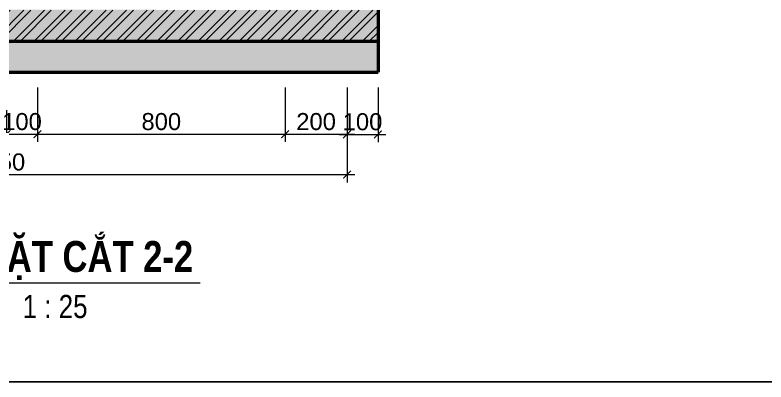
# Model space of a CAD drawing. Header units: millimetres. Extents: x 0 to 84000, y -29700 to 363007.
# Drawn here: x 63127 to 72830, y 0 to 4742 of the extents above; entities that cross this region are included whole.
import ezdxf

# ---------------------------------------------------------------- set-up
doc = ezdxf.new("R2010")
doc.units = ezdxf.units.MM
for name, color, linetype, lineweight in [('- Dims', 8, 'Continuous', 13), ('- Wall', 1, 'Continuous', 50), ('G-ANNO-TTLB', 6, 'Continuous', 13), ('HACTH', 250, 'Continuous', 0)]:
    doc.layers.add(name, color=color, linetype=linetype, lineweight=lineweight)
doc.layers.add('G-ANNO-NPLT', color=191, linetype='Continuous', plot=False)
doc.styles.add('Arial_4', font='arial.ttf', dxfattribs={"width": 0.8, "height": 3})
doc.styles.add('Arial_B_4', font='arialbd.ttf', dxfattribs={"width": 0.8, "height": 4})
doc.styles.add('R-Arial', font='arial.ttf')
doc.dimstyles.new('SC-25-100', dxfattribs={"dimtxt": 220, "dimasz": 100, "dimexe": 100, "dimexo": 200, "dimgap": 50, "dimtad": 1, "dimdec": 0, "dimlfac": 0.25, "dimzin": 0, "dimdsep": 46, "dimtxsty": 'R-Arial', "dimblk": 'ARCHTICK', "dimcen": 0.5, "dimdle": 100, "dimclrd": 256, "dimclre": 256, "dimclrt": 4, "dimadec": 0, "dimazin": 0, "dimtfac": 1, "dimtdec": 0, "dimtix": 1, "dimtmove": 0, "dimatfit": 3, "dimfxl": 1, "dimtolj": 1, "dimtzin": 0, "dimlwd": -1, "dimlwe": -1, "dimarcsym": 0})

# ---------------------------------------------------------------- blocks, each defined once
blk = doc.blocks.new('_ArchTick')
at = {"color": 0, "linetype": 'ByBlock', "const_width": 0.15}
blk.add_lwpolyline([(-0.5, -0.5), (0.5, 0.5)], dxfattribs=at)
blk = doc.blocks.new('*D503')
at = {"layer": '- Dims', "transparency": 16777216}
for p, q in [((63017.23440662981, 3805.149468911601), (63017.23440662981, 3101.669743625469)), ((63417.23440662981, 3805.149468911601), (63417.23440662981, 3101.669743625469)), ((62917.23440662981, 3201.669743625469), (63517.23440662981, 3201.669743625469))]:
    blk.add_line(p, q, dxfattribs=at)
at = {"layer": 'Defpoints', "color": 0, "transparency": 16777216}
for p in [(63017.23440662981, 4005.149468911601), (63417.23440662981, 4005.149468911601), (63417.23440662981, 3201.669743625469)]:
    blk.add_point(p, dxfattribs=at)
at = {"layer": '- Dims', "transparency": 16777216, "xscale": 100, "yscale": 100, "zscale": 100, "rotation": 180}
blk.add_blockref('_ArchTick', (63017.23440662981, 3201.669743625469), dxfattribs=at)
at = {"layer": '- Dims', "transparency": 16777216, "xscale": 100, "yscale": 100, "zscale": 100}
blk.add_blockref('_ArchTick', (63417.23440662981, 3201.669743625469), dxfattribs=at)
at = {"layer": '- Dims', "color": 4, "transparency": 16777216, "insert": (63217.23440662981, 3363.995800924241), "char_height": 220, "attachment_point": 5, "style": 'R-Arial'}
blk.add_mtext('\\A1;100', dxfattribs=at)
blk = doc.blocks.new('*D511')
at = {"layer": '- Dims', "transparency": 16777216}
for p, q in [((63417.23440662981, 3805.149468911601), (63417.23440662981, 3101.669743625469)), ((66617.23440662981, 3805.149468911601), (66617.23440662981, 3101.669743625469)), ((63317.23440662981, 3201.669743625469), (66717.23440662981, 3201.669743625469))]:
    blk.add_line(p, q, dxfattribs=at)
at = {"layer": 'Defpoints', "color": 0, "transparency": 16777216}
for p in [(63417.23440662981, 4005.149468911601), (66617.23440662981, 4005.149468911601), (66617.23440662981, 3201.669743625469)]:
    blk.add_point(p, dxfattribs=at)
at = {"layer": '- Dims', "transparency": 16777216, "xscale": 100, "yscale": 100, "zscale": 100, "rotation": 180}
blk.add_blockref('_ArchTick', (63417.23440662981, 3201.669743625469), dxfattribs=at)
at = {"layer": '- Dims', "transparency": 16777216, "xscale": 100, "yscale": 100, "zscale": 100}
blk.add_blockref('_ArchTick', (66617.23440662981, 3201.669743625469), dxfattribs=at)
at = {"layer": '- Dims', "color": 4, "transparency": 16777216, "insert": (65017.23440662981, 3363.995800924241), "char_height": 220, "attachment_point": 5, "style": 'R-Arial'}
blk.add_mtext('\\A1;800', dxfattribs=at)
blk = doc.blocks.new('*D512')
at = {"layer": '- Dims', "transparency": 16777216}
for p, q in [((66617.23440662981, 3805.149468911601), (66617.23440662981, 3101.669743625469)), ((67417.23440662981, 3805.149468911601), (67417.23440662981, 3101.669743625469)), ((66517.23440662981, 3201.669743625469), (67517.23440662981, 3201.669743625469))]:
    blk.add_line(p, q, dxfattribs=at)
at = {"layer": 'Defpoints', "color": 0, "transparency": 16777216}
for p in [(66617.23440662981, 4005.149468911601), (67417.23440662981, 4005.149468911601), (67417.23440662981, 3201.669743625469)]:
    blk.add_point(p, dxfattribs=at)
at = {"layer": '- Dims', "transparency": 16777216, "xscale": 100, "yscale": 100, "zscale": 100, "rotation": 180}
blk.add_blockref('_ArchTick', (66617.23440662981, 3201.669743625469), dxfattribs=at)
at = {"layer": '- Dims', "transparency": 16777216, "xscale": 100, "yscale": 100, "zscale": 100}
blk.add_blockref('_ArchTick', (67417.23440662981, 3201.669743625469), dxfattribs=at)
at = {"layer": '- Dims', "color": 4, "transparency": 16777216, "insert": (67017.23440662981, 3363.995800924241), "char_height": 220, "attachment_point": 5, "style": 'R-Arial'}
blk.add_mtext('\\A1;200', dxfattribs=at)
blk = doc.blocks.new('*D513')
at = {"layer": '- Dims', "transparency": 16777216}
for p, q in [((67417.23440662981, 3805.149468911601), (67417.23440662981, 3098.922731461491)), ((67817.23440662981, 3805.149468911601), (67817.23440662981, 3098.922731461491)), ((67317.23440662981, 3198.922731461491), (67917.23440662981, 3198.922731461491))]:
    blk.add_line(p, q, dxfattribs=at)
at = {"layer": 'Defpoints', "color": 0, "transparency": 16777216}
for p in [(67417.23440662981, 4005.149468911601), (67817.23440662981, 4005.149468911601), (67817.23440662981, 3198.922731461491)]:
    blk.add_point(p, dxfattribs=at)
at = {"layer": '- Dims', "transparency": 16777216, "xscale": 100, "yscale": 100, "zscale": 100, "rotation": 180}
blk.add_blockref('_ArchTick', (67417.23440662981, 3198.922731461491), dxfattribs=at)
at = {"layer": '- Dims', "transparency": 16777216, "xscale": 100, "yscale": 100, "zscale": 100}
blk.add_blockref('_ArchTick', (67817.23440662981, 3198.922731461491), dxfattribs=at)
at = {"layer": '- Dims', "color": 4, "transparency": 16777216, "insert": (67617.23440662981, 3361.248788760263), "char_height": 220, "attachment_point": 5, "style": 'R-Arial'}
blk.add_mtext('\\A1;100', dxfattribs=at)
blk = doc.blocks.new('*D514')
at = {"layer": '- Dims', "transparency": 16777216}
for p, q in [((58417.23440662981, 3805.149468911601), (58417.23440662981, 2579.750147461913)), ((67417.23440662981, 3805.149468911601), (67417.23440662981, 2579.750147461913)), ((58317.23440662981, 2679.750147461913), (67517.23440662981, 2679.750147461913))]:
    blk.add_line(p, q, dxfattribs=at)
at = {"layer": 'Defpoints', "color": 0, "transparency": 16777216}
for p in [(58417.23440662981, 4005.149468911601), (67417.23440662981, 4005.149468911601), (67417.23440662981, 2679.750147461913)]:
    blk.add_point(p, dxfattribs=at)
at = {"layer": '- Dims', "transparency": 16777216, "xscale": 100, "yscale": 100, "zscale": 100, "rotation": 180}
blk.add_blockref('_ArchTick', (58417.23440662981, 2679.750147461913), dxfattribs=at)
at = {"layer": '- Dims', "transparency": 16777216, "xscale": 100, "yscale": 100, "zscale": 100}
blk.add_blockref('_ArchTick', (67417.23440662981, 2679.750147461913), dxfattribs=at)
at = {"layer": '- Dims', "color": 4, "transparency": 16777216, "insert": (62917.23440662981, 2842.076204760685), "char_height": 220, "attachment_point": 5, "style": 'R-Arial'}
blk.add_mtext('\\A1;2250', dxfattribs=at)

msp = doc.modelspace()

# ---------------------------------------------------------------- hatches: boundary and pattern name
at = {"layer": 'HACTH', "lineweight": -2, "ltscale": 30}
h = msp.add_hatch(dxfattribs=at)
h.set_pattern_fill('AR-CONC', color=256, scale=50, angle=-2.253143450878101e-12, style=0)
h.set_pattern_definition([(49.99999999999773, (-155658.5402210732, 74138.18438801731), (358.6300913003755, -31.37606749131166), [37.49999999999999, -412.4999999999999]), (354.9999999999977, (-155658.5402210732, 74138.18438801731), (-69.37566680648521, 376.0960668500086), [29.99999999999868, -329.9999999999789]), (100.4513999999976, (-155628.6543810735, 74135.56971801727), (289.2546908570243, 344.7197710304654), [31.87009499999862, -350.5710559999779]), (46.18419999999774, (-155658.5402210732, 74238.18438801731), (533.6205243128189, -82.75950716453008), [56.25, -618.75]), (96.63559999999772, (-155614.0718485727, 74231.28773451739), (467.3313527743708, 487.0589354502025), [47.8051439999972, -525.8564999999552]), (351.1841999999978, (-155658.5402210732, 74238.18438801731), (467.3309725668328, 487.0593004626439), [44.99999999999736, -494.9999999999789]), (20.99999999999775, (-155608.5402210732, 74213.18438801731), (298.453526059223, -201.3094453326812), [37.5, -412.5]), (325.9999999999977, (-155608.5402210732, 74213.18438801731), (121.6576659608051, 362.5750225234218), [30, -330]), (71.45139999999776, (-155583.6691045729, 74196.40858501758), (420.1113142907514, 161.2652483549597), [31.870095, -350.571056]), (37.49999999999775, (-155658.5402210732, 74138.18438801731), (6.07992765865188, 166.4469269156555), [0, -325.9999999999852, 0, -334.9999999999852, 0, -331.2499999999852]), (7.499999999997733, (-155658.5402210732, 74138.18438801731), (131.5347687210821, 197.2058559411749), [0, -191, 0, -318.4999999999999, 0, -126.25]), (327.4999999999977, (-155770.0402210732, 74138.18438801731), (266.911218086204, -11.2774358672004), [0, -124.9999999999947, 0, -389.9999999999789, 0, -517.4999999999578]), (317.4999999999977, (-155820.0402210732, 74138.18438801731), (291.5930846711951, 50.05249116614738), [0, -162.5, 0, -259, 0, -367.5])])
h.paths.add_polyline_path([(67817.23440662981, 4405.149468911368), (67817.23440662981, 4805.149468911368), (58017.23440662981, 4818.95270959034), (58017.23440662981, 4418.95270959034)])
h = msp.add_hatch(dxfattribs=at)
h.set_pattern_fill('ANSI32', color=256, scale=500, angle=-2.253143450878101e-12, style=0)
h.set_pattern_definition([(44.99999999999775, (-155658.5402210732, 74138.18438801731), (-132.5825214724725, 132.5825214724829), []), (44.99999999999775, (-155570.1518735732, 74138.18438801731), (-132.5825214724725, 132.5825214724829), [])])
h.paths.add_polyline_path([(58017.23440662981, 4805.149468911834), (58017.23440662981, 4405.149468911834), (67817.23440662981, 4405.149468911368), (67817.23440662981, 4805.149468911368)])
h = msp.add_hatch(dxfattribs=at)
h.set_pattern_fill('GRAVEL', color=256, scale=500, angle=-2.253143450878101e-12, style=0)
h.set_pattern_definition([(228.0127999999977, (758026.772542814, -755016.8265168051), (-3999.999116079258, -4500.000670803466), [67.268, -6659.544000000001]), (184.9696999999977, (757981.772542814, -755066.8265168051), (6000.000525758838, 499.99565350329), [115.434, -11427.9625]), (132.5103999999977, (757866.772542814, -755076.8265168051), (4999.99535917319, -5500.004336935795), [81.39399999999999, -8058.016]), (267.2736999999978, (757671.772542814, -755201.8265168051), (499.9980088639884, 10000.00014748671), [105.1189999999947, -10406.77899999932]), (292.8336999999977, (757666.772542814, -755306.8265168051), (-2500.004952718334, 5999.998205888986), [103.0775, -10204.6865]), (357.2736999999977, (757706.772542814, -755401.8265168051), (-10000.00014748671, 499.998008863989), [105.119, -10406.779]), (37.69419999999774, (757811.772542814, -755406.8265168051), (-6500.003672809184, -4999.995202580009), [139.0145, -13762.4245]), (72.25529999999776, (757921.772542814, -755321.8265168051), (3500.005381353136, 10999.99811561946), [131.244, -12993.1605]), (121.4295999999977, (757961.772542814, -755196.8265168051), (-4000.004117087927, 6499.997518246441), [105.475, -10442.0365]), (175.2363999999978, (757906.772542814, -755106.8265168051), (5500.000473159773, -499.9957663308465), [120.4159999999999, -5900.381499999995]), (222.3973999999978, (757786.772542814, -755096.8265168051), (-6000.003675536834, -5499.996041006824), [155.724, -15416.6875]), (138.8140999999977, (758166.772542814, -755206.8265168051), (-3500.00147340274, 2999.998656671516), [53.15049999999999, -5261.922]), (171.4691999999977, (758126.772542814, -755171.8265168051), (6499.999142407525, -1000.003955020151), [101.1184999999946, -10010.75549999931]), (224.9999999999978, (758026.772542814, -755156.8265168051), (-1.971790310452096e-11, -500.0001547244761), [70.7105, -636.396]), (203.1985999999977, (757991.772542814, -755096.8265168051), (2499.999865333577, 1000.000662632329), [38.079, -3769.8075]), (291.8013999999977, (757956.772542814, -755111.8265168051), (-499.9999552502654, 1500.000136505404), [53.85149999999999, -2638.731]), (30.96379999999776, (757976.772542814, -755161.8265168051), (1499.999011144038, 1000.001241770307), [87.46449999999992, -2828.011499999997]), (161.5650999999978, (758051.772542814, -755116.8265168051), (1000.000217296461, -499.9992016113932), [63.24550000000001, -1517.8935]), (16.38949999999776, (757666.772542814, -755111.8265168051), (5000.001099206039, 1499.996354908789), [88.6, -8771.4225]), (70.34619999999775, (757751.772542814, -755086.8265168051), (-1999.997623686088, -5500.001067803034), [74.3305, -7358.704]), (293.1985999999977, (758051.772542814, -755016.8265168051), (-1000.000662632329, 2499.999865333577), [76.1575, -3731.729]), (343.6104999999977, (758081.772542814, -755086.8265168051), (-5000.001099205921, 1499.996354909184), [88.59999999999991, -8771.42249999999]), (339.4439999999978, (757666.772542814, -755421.8265168051), (-2500.000922271172, 999.9979982108905), [85.44, -4186.562]), (294.7750999999978, (757746.772542814, -755451.8265168051), (-2499.996094622368, 5500.001710919657), [71.58899999999991, -7087.321499999995]), (66.80139999999776, (758056.772542814, -755516.8265168051), (1000.000662632526, 2499.999865333498), [76.15749999999471, -3731.728999999831]), (17.35399999999775, (758086.772542814, -755446.8265168051), (-6500.001009548496, -1999.997251129304), [83.81549999999999, -8297.711999999998]), (69.44399999999776, (757811.772542814, -755516.8265168051), (-999.9979982108918, -2500.000922271172), [42.71999999999736, -4229.281999999662]), (101.3098999999976, (758026.772542814, -755516.8265168051), (-499.998816080724, 2000.000376115496), [25.49499999999869, -2524.014499999832]), (165.9637999999977, (758021.772542814, -755491.8265168051), (1500.00027299485, -499.9990286806819), [103.0775, -1958.475]), (186.0089999999977, (757921.772542814, -755466.8265168051), (4999.99987545304, 499.9996587407241), [95.525, -9456.9615]), (303.6900999999978, (757976.772542814, -755206.8265168051), (-500.0006672535561, 999.9997788855999), [72.11099999999998, -1730.6645]), (353.1571999999977, (758016.772542814, -755266.8265168051), (8499.999682739232, -1000.003998962715), [125.897, -12463.7815]), (60.94539999999775, (758141.772542814, -755281.8265168051), (-2000.000013599778, -3500.000192284765), [51.47799999999999, -5096.337]), (90, (758166.772542814, -755236.8265168051), (-499.9999999999803, 500.0000000000197), [30, -470]), (120.2563999999977, (757911.772542814, -755451.8265168051), (1999.997443401209, -3500.001227927446), [69.46199999999999, -6876.760000000001]), (48.01279999999774, (757876.772542814, -755391.8265168051), (3999.999116079257, 4500.000670803467), [134.5359999999894, -6592.275999999661]), (359.9999999999978, (757966.772542814, -755291.8265168051), (500.0000000000197, 499.9999999999803), [130, -370]), (325.3047999999978, (758096.772542814, -755291.8265168051), (-4999.997129493626, 3500.004304797425), [79.057, -7826.637]), (254.0545999999978, (758161.772542814, -755336.8265168051), (-499.9999446482692, -2000.000063326056), [72.801, -3567.254]), (207.6459999999977, (758141.772542814, -755406.8265168051), (-9499.997903589992, -5000.003856584216), [118.5324999999947, -11734.73699999932]), (175.4260999999977, (758036.772542814, -755461.8265168051), (-6500.000279156047, 499.9974005807976), [125.3994999999999, -12414.53699999999])])
h.paths.add_polyline_path([(58017.23440662981, 4405.149468911834), (58017.23440662981, 4005.149468911834), (67817.23440662981, 4005.149468911368), (67817.23440662981, 4405.149468911368)])

# ---------------------------------------------------------------- linework, layer by layer
at = {"layer": '- Wall', "ltscale": 5}
for points in [[(67817.23440662981, 4805.149468911368), (67817.23440662981, 4005.149468911368)], [(58017.23440662981, 4405.149468911834), (67817.23440662981, 4405.149468911368)], [(58017.23440662981, 4005.149468911834), (67817.23440662981, 4005.149468911368)]]:
    msp.add_lwpolyline(points, dxfattribs=at)
at = {"layer": 'Defpoints'}
msp.add_lwpolyline([(84000, 29699.99999999997), (84000, -2.91038304567337e-11), (41999.99999999999, -2.91038304567337e-11), (42000, 29699.99999999997)], close=True, dxfattribs=at)
at = {"layer": 'G-ANNO-NPLT', "lineweight": 13}
msp.add_line((62530.17277695076, 1280.912720656299), (65520, 1280.912720656299), dxfattribs=at)

# ---------------------------------------------------------------- texts
at = {"layer": 'G-ANNO-TTLB', "attachment_point": 1}
for s, insert, char_height, width, style in [('MẶT CẮT 2-2', (62648.33328196383, 1821.74887146549), 400, 4421.666718036167, 'Arial_B_4'), ('TL  1 : 25', (62648.33328196383, 1125.771199676485), 300, 1757.299, 'Arial_4')]:
    msp.add_mtext(s, dxfattribs=dict(at, insert=insert, char_height=char_height, width=width, style=style))

# ---------------------------------------------------------------- dimensions: what is measured, and where the dimension line sits
at = {"layer": '- Dims'}
for base, p1, p2, picture, middle in [((67417.23440662981, 2679.750147461913), (58417.23440662981, 4005.149468911601), (67417.23440662981, 4005.149468911601), '*D514', (62917.23440662981, 2842.076204760685)), ((66617.23440662981, 3201.669743625469), (63417.23440662981, 4005.149468911601), (66617.23440662981, 4005.149468911601), '*D511', (65017.23440662981, 3363.995800924241)), ((67417.23440662981, 3201.669743625469), (66617.23440662981, 4005.149468911601), (67417.23440662981, 4005.149468911601), '*D512', (67017.23440662981, 3363.995800924241))]:
    dim = msp.add_linear_dim(base=base, p1=p1, p2=p2, dimstyle='SC-25-100', dxfattribs=at)
    dim.commit()
    dim.dimension.update_dxf_attribs({"geometry": picture, "text_midpoint": middle})
for base, p1, p2, picture, middle in [((63417.23440662981, 3201.669743625469), (63017.23440662981, 4005.149468911601), (63417.23440662981, 4005.149468911601), '*D503', (63217.23440662981, 3201.669743625469)), ((67817.23440662981, 3198.922731461491), (67417.23440662981, 4005.149468911601), (67817.23440662981, 4005.149468911601), '*D513', (67617.23440662981, 3198.922731461491))]:
    dim = msp.add_linear_dim(base=base, p1=p1, p2=p2, dimstyle='SC-25-100', dxfattribs=at)
    dim.commit()
    dim.dimension.update_dxf_attribs({"geometry": picture, "text_midpoint": middle, "dimtype": 160})

doc.saveas('drawing.dxf')
